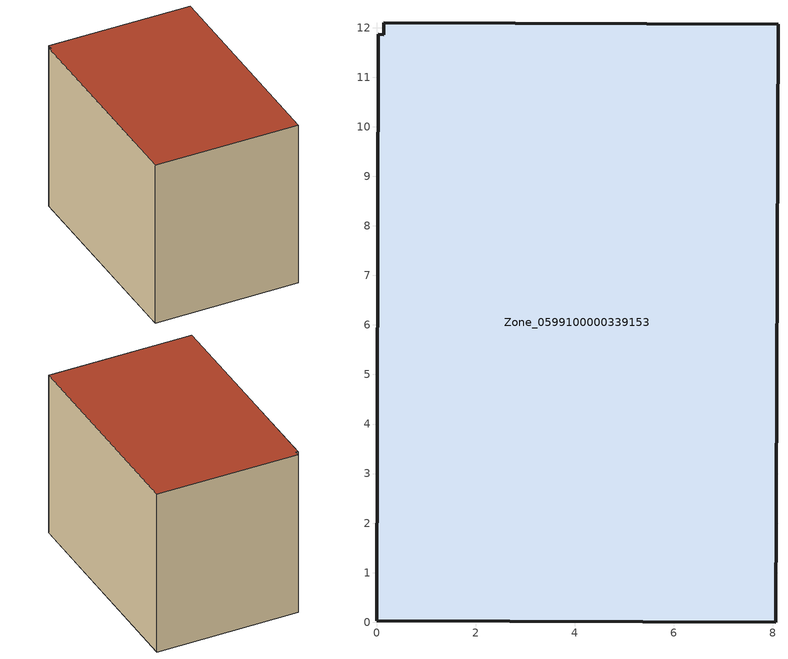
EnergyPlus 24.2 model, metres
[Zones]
Zone_0599100000339153
 floor ground (C_G): 0.04,11.87 0.15,11.85 0.15,12.1 8.11,12.07 8.06,0 0,0.03 z0
 wall outside (C_F): 0.04,11.87 0,0.03 8.06,0 8.11,12.07 0.15,12.1 0.15,11.85 0.04,11.87 z0:9.53
 roof outside (C_R): 0.15,11.85 0.04,11.87 0,0.03 8.06,0 8.11,12.07 0.15,12.1 z9.53
[BUILDING]
Pand.0599100000339153: North Axis=0; Terrain=City; Loads Convergence Tolerance Value=0.04; Temperature Convergence Tolerance Value=0.4; Solar Distribution=FullExterior; Maximum Number of Warmup Days=25; Minimum Number of Warmup Days=1
[Site:Location]
Rotterdam.The.Hague.AP_ZH_NLD Design_Conditions: Latitude=51.96; Longitude=4.45; Time Zone=1; Elevation=-4.5
[SITE:GROUNDTEMPERATURE:BUILDINGSURFACE]
18, 18, 18, 18, 18, 18, 18, 18, 18, 18, 18, 18
[MATERIAL] Thermal Absorptance=0.9; Solar Absorptance=0.7; Visible Absorptance=0.7
Name | Roughness | Thickness | Conductivity | Density | Specific Heat
G.D.1992-2005 | MediumSmooth | 0.15 | 0.06 | 540 | 1210
F.D.1992-2005 | Rough | 0.3 | 0.12 | 1920 | 840
R.D.1992-2005 | MediumRough | 0.2 | 0.08 | 1500 | 1000
[CONSTRUCTION]
C_G: G.D.1992-2005
C_F: F.D.1992-2005
C_R: R.D.1992-2005
[ZONE]
Zone_0599100000339153: Type=1; Multiplier=1; Ceiling Height=Autocalculate; Volume=Autocalculate; Floor Area=autocalculate; Part of Total Floor Area=Yes
[ZONEINFILTRATION:DESIGNFLOWRATE]
Infil_Zone_0599100000339153: Zone or ZoneList or Space or SpaceList=Zone_0599100000339153; Schedule=AlwaysOn; Design Flow Rate Calculation Method=Flow/Area; Flow Rate per Floor Area=0.0021; Constant Term Coefficient=1; Temperature Term Coefficient=0; Velocity Term Coefficient=0; Velocity Squared Term Coefficient=0
[HVACTEMPLATE:ZONE:IDEALLOADSAIRSYSTEM]
Zone_0599100000339153: Maximum Heating Supply Air Temperature=50; Minimum Cooling Supply Air Temperature=13; Maximum Heating Supply Air Humidity Ratio=0.0156; Minimum Cooling Supply Air Humidity Ratio=0.0077; Heating Limit=NoLimit; Cooling Limit=NoLimit; Dehumidification Control Type=ConstantSensibleHeatRatio; Cooling Sensible Heat Ratio=0.7; Dehumidification Setpoint=60; Humidification Control Type=None; Humidification Setpoint=30; Outdoor Air Method=None; Outdoor Air Flow Rate per Person=0.00944; Outdoor Air Flow Rate per Zone Floor Area=0; Outdoor Air Flow Rate per Zone=0; Demand Controlled Ventilation Type=None; Outdoor Air Economizer Type=NoEconomizer; Heat Recovery Type=None; Sensible Heat Recovery Effectiveness=0.7; Latent Heat Recovery Effectiveness=0.65
[ZONECONTROL:THERMOSTAT]
ThermostatControl_Zone_0599100000339153: Zone or ZoneList=Zone_0599100000339153; Control Type Schedule=DualSetpointControlType; Control 1=Thermostat_Zone_0599100000339153; Temperature Difference Between Cutout And Setpoint=0
[THERMOSTATSETPOINT:DUALSETPOINT]
Thermostat_Zone_0599100000339153: Heating Setpoint Temperature Schedule=HeatingSetpoint_Zone_0599100000339153; Cooling Setpoint Temperature Schedule=CoolingSetpoint_Zone_0599100000339153
[SCHEDULE:COMPACT]
HeatingSetpoint_Zone_0599100000339153: Through: 12/31, For: AllDays, Until: 24:00, 21
CoolingSetpoint_Zone_0599100000339153: Through: 12/31, For: AllDays, Until: 24:00, 24
DualSetpointControlType: Through: 12/31, For: AllDays, Until: 24:00, 4
AlwaysOn: Through: 12/31, For: AllDays, Until: 24:00, 1
